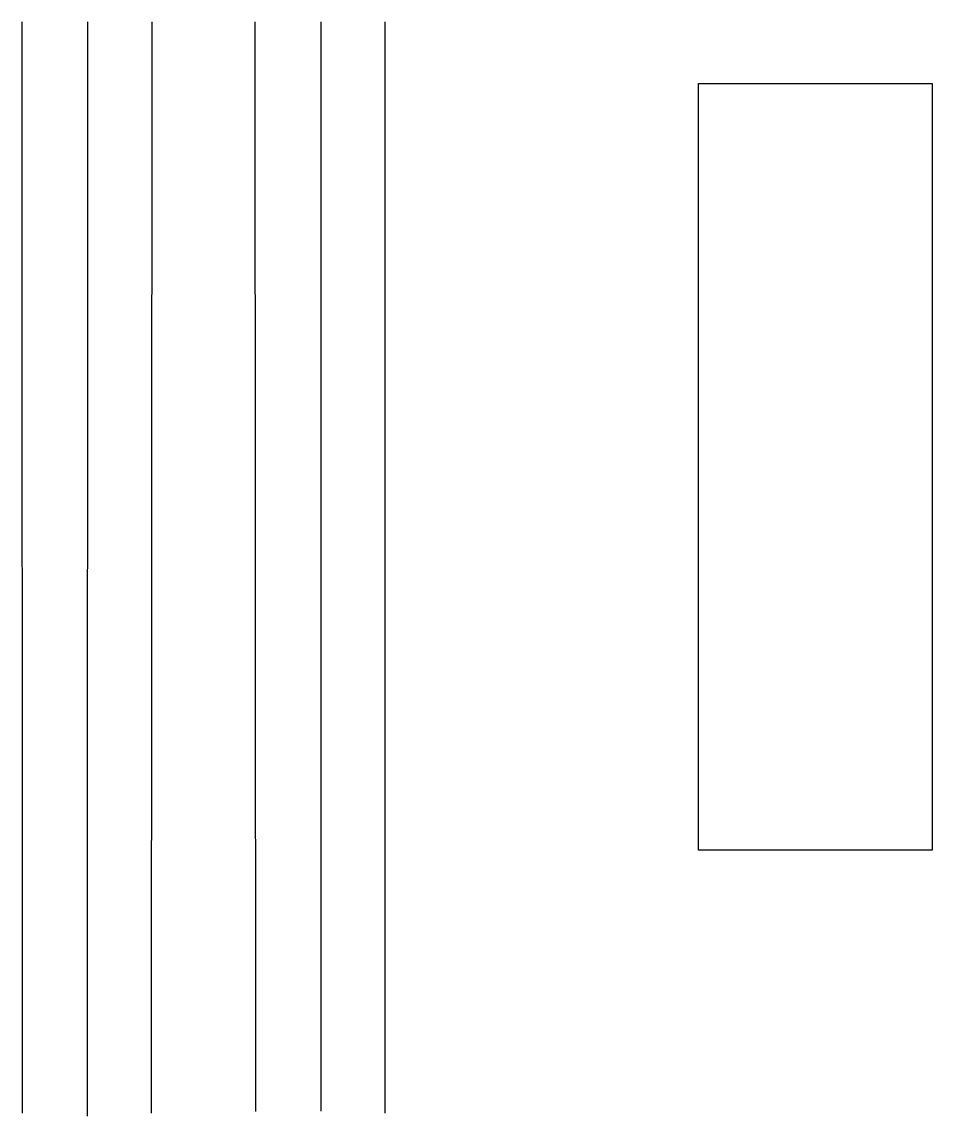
# Model space of a CAD drawing. Header units: millimetres. Extents: x 5000 to 40072, y 3041 to 45201.
import ezdxf

# ---------------------------------------------------------------- set-up
doc = ezdxf.new("R2010")
doc.units = ezdxf.units.MM
doc.layers.add('areas-Two', color=7, linetype='Continuous')
doc.layers.add('objects-One', color=7, linetype='Continuous')

msp = doc.modelspace()

# ---------------------------------------------------------------- linework, layer by layer
at = {"layer": 'areas-Two', "ltscale": 100}
msp.add_lwpolyline([(31071.417293, 42823.494449), (40071.652409, 42823.494449), (40071.652409, 13285.760208), (31071.417293, 13285.760208)], close=True, dxfattribs=at)
at = {"layer": 'objects-One', "ltscale": 100}
for p, q in [((4999.623116, 45201.124729), (5012.613882, 3153.184227)), ((7523.074241, 45201.12473), (7511.294303, 3040.89196)), ((10007.074241, 45201.12473), (9978.065008, 3153.184227)), ((14012.613689, 3220.726813), (13984.613689, 45200.620016)), ((16522.064815, 45200.620016), (16522.065008, 3228.202276)), ((18978.064815, 45200.620016), (18978.064815, 3153.184227))]:
    msp.add_line(p, q, dxfattribs=at)

doc.saveas('drawing.dxf')
